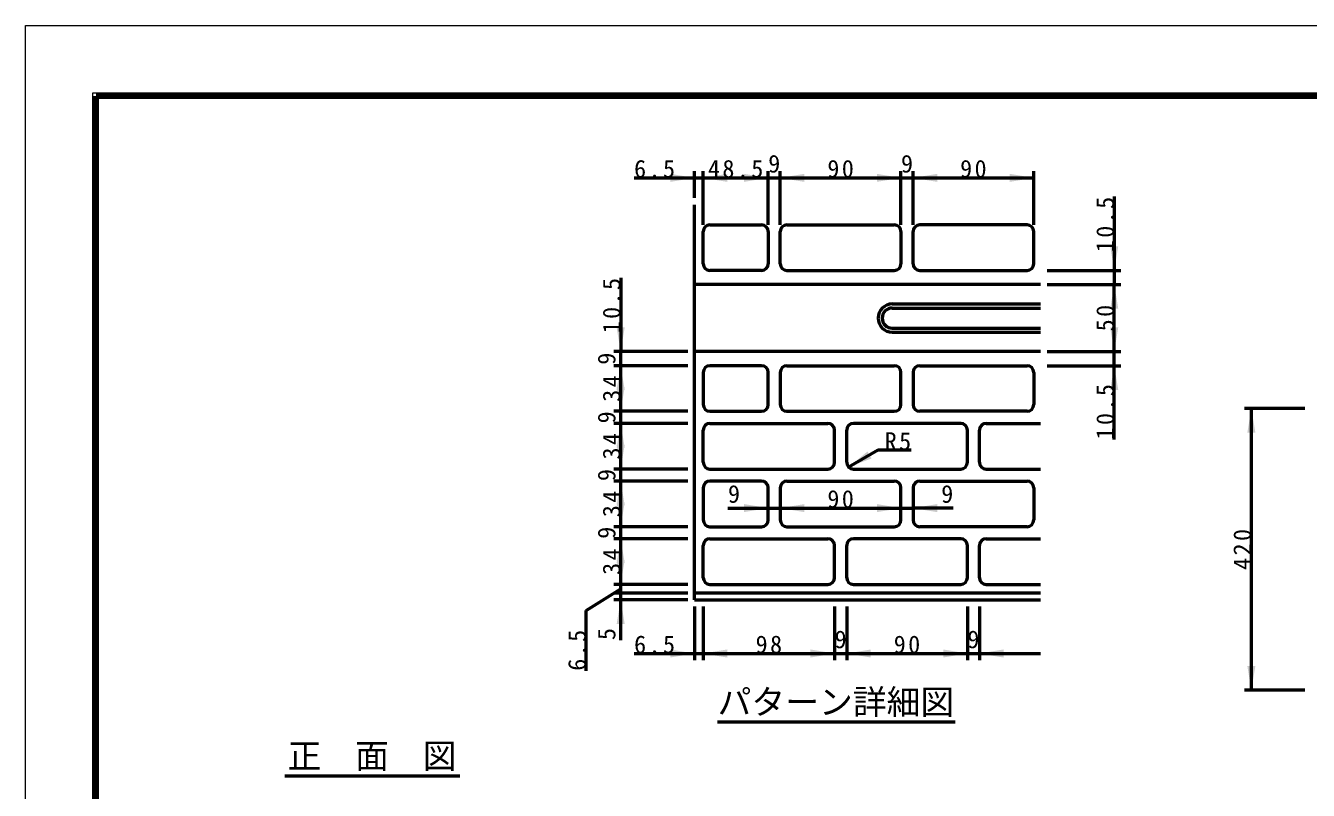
# Model space of a CAD drawing. Units: millimetres, scale not verified, with parts at other scales. Extents: x -2102 to 2102, y -1485 to 1485.
# Drawn here: x -2102 to -190, y 345 to 1485 of the extents above; entities that cross this region are included whole.
import ezdxf
from ezdxf.enums import TextEntityAlignment as Align

# ---------------------------------------------------------------- set-up
doc = ezdxf.new("R2010")
doc.units = ezdxf.units.MM
doc.header["$LTSCALE"] = 5
doc.layers.add('0-0_V-nasSTD', color=7, linetype='Continuous', lineweight=35)
doc.layers.add('0-1_0', color=7, linetype='Continuous', lineweight=50)
doc.styles.add('ＭＳ ゴシック', font='')
doc.styles.get('ＭＳ ゴシック').set_extended_font_data('MS Gothic')

msp = doc.modelspace()

# ---------------------------------------------------------------- linework, layer by layer
at = {"layer": '0-0_V-nasSTD', "lineweight": 100}
msp.add_line((-1997.5, 1380), (-1997.5, -1380), dxfattribs=at)
at = {"layer": '0-0_V-nasSTD', "lineweight": 18}
for points in [[(-2102.5, -1485), (-2102.5, 1485), (2102.5, 1485), (2102.5, -1485)], [(-2002.5, -1385), (-2002.5, 1385), (2002.5, 1385), (2002.5, -1385)]]:
    msp.add_lwpolyline(points, close=True, dxfattribs=at)
at = {"layer": '0-0_V-nasSTD', "lineweight": 100}
msp.add_lwpolyline([(1997.5, -1380), (1997.5, 1380), (-1997.5, 1380)], dxfattribs=at)
at = {"layer": '0-0_V-nasSTD'}
for points in [[(-1141.162, 1252.131), (-1141.162, 1264.131), (-1105.162, 1258.131)], [(-1092.162, 1258.131), (-1056.162, 1252.131), (-1056.162, 1264.131)], [(-1031.162, 1252.131), (-1031.162, 1264.131), (-995.162, 1258.131)], [(-977.162, 1258.131), (-941.162, 1252.131), (-941.162, 1264.131)], [(-833.162, 1252.131), (-833.162, 1264.131), (-797.162, 1258.131)], [(-779.162, 1258.131), (-743.162, 1252.131), (-743.162, 1264.131)], [(-635.162, 1252.131), (-635.162, 1264.131), (-599.162, 1258.131)], [(-485.162, 1156.131), (-479.162, 1120.131), (-473.162, 1156.131)], [(-485.162, 1063.131), (-479.162, 1099.131), (-473.162, 1063.131)], [(-1221.162, 1035.131), (-1215.162, 999.131), (-1209.162, 1035.131)], [(-485.162, 1035.131), (-479.162, 999.131), (-473.162, 1035.131)], [(-1221.162, 942.131), (-1215.162, 978.131), (-1209.162, 942.131)], [(-485.162, 942.131), (-479.162, 978.131), (-473.162, 942.131)], [(-1221.162, 946.131), (-1215.162, 910.131), (-1209.162, 946.131)], [(-280.686, 878.351), (-274.686, 914.351), (-268.686, 878.351)], [(-1221.162, 856.131), (-1215.162, 892.131), (-1209.162, 856.131)], [(-1221.162, 860.131), (-1215.162, 824.131), (-1209.162, 860.131)], [(-875.233, 827.06), (-847.056, 850.257), (-841.056, 839.864)], [(-1221.162, 770.131), (-1215.162, 806.131), (-1209.162, 770.131)], [(-1221.162, 774.131), (-1215.162, 738.131), (-1209.162, 774.131)], [(-1031.162, 759.873), (-1031.162, 771.873), (-995.162, 765.873)], [(-977.162, 765.873), (-941.162, 759.873), (-941.162, 771.873)], [(-833.162, 759.873), (-833.162, 771.873), (-797.162, 765.873)], [(-779.162, 765.873), (-743.162, 759.873), (-743.162, 771.873)], [(-1221.162, 684.131), (-1215.162, 720.131), (-1209.162, 684.131)], [(-1221.162, 688.131), (-1215.162, 652.131), (-1209.162, 688.131)], [(-1221.162, 593.131), (-1215.162, 629.131), (-1209.162, 593.131)], [(-1141.162, 543.131), (-1141.162, 555.131), (-1105.162, 549.131)], [(-1092.162, 549.131), (-1056.162, 543.131), (-1056.162, 555.131)], [(-932.162, 543.131), (-932.162, 555.131), (-896.162, 549.131)], [(-878.162, 549.131), (-842.162, 543.131), (-842.162, 555.131)], [(-734.162, 543.131), (-734.162, 555.131), (-698.162, 549.131)], [(-680.162, 549.131), (-644.162, 543.131), (-644.162, 555.131)], [(-280.686, 530.351), (-274.686, 494.351), (-268.686, 530.351)]]:
    msp.add_solid(points, dxfattribs=at)
at = {"layer": '0-1_0'}
for p, q in [((-1105.162, 1228.131), (-1105.162, 1268.131)), ((-1092.162, 1188.131), (-1092.162, 1268.131)), ((-995.162, 1188.131), (-995.162, 1268.131)), ((-977.162, 1188.131), (-977.162, 1268.131)), ((-797.162, 1188.131), (-797.162, 1268.131)), ((-779.162, 1188.131), (-779.162, 1268.131)), ((-599.162, 1188.131), (-599.162, 1268.131)), ((-1195.162, 1258.131), (-1105.162, 1258.131)), ((-1105.162, 1258.131), (-1092.162, 1258.131)), ((-1092.162, 1258.131), (-995.162, 1258.131)), ((-995.162, 1258.131), (-977.162, 1258.131)), ((-977.162, 1258.131), (-797.162, 1258.131)), ((-797.162, 1258.131), (-779.162, 1258.131)), ((-779.162, 1258.131), (-599.162, 1258.131)), ((-479.162, 1230.131), (-479.162, 1120.131)), ((-1105.162, 629.131), (-1105.162, 1218.131)), ((-1082.162, 1188.131), (-1005.162, 1188.131)), ((-967.162, 1188.131), (-807.162, 1188.131)), ((-609.162, 1188.131), (-769.162, 1188.131)), ((-1092.162, 1130.131), (-1092.162, 1178.131)), ((-995.162, 1178.131), (-995.162, 1130.131)), ((-977.162, 1130.131), (-977.162, 1178.131)), ((-797.162, 1178.131), (-797.162, 1130.131)), ((-779.162, 1130.131), (-779.162, 1178.131)), ((-599.162, 1130.131), (-599.162, 1178.131)), ((-1005.162, 1120.131), (-1082.162, 1120.131)), ((-967.162, 1120.131), (-807.162, 1120.131)), ((-769.162, 1120.131), (-609.162, 1120.131)), ((-579.162, 1120.131), (-469.162, 1120.131)), ((-479.162, 1120.131), (-479.162, 1099.131)), ((-1215.162, 1109.131), (-1215.162, 999.131)), ((-589.162, 1099.131), (-1105.162, 1099.131)), ((-579.162, 1099.131), (-469.162, 1099.131)), ((-479.162, 999.131), (-479.162, 1099.131)), ((-810.162, 1070.131), (-589.162, 1070.131)), ((-810.162, 1064.131), (-589.162, 1064.131)), ((-810.162, 1034.131), (-589.162, 1034.131)), ((-810.162, 1028.131), (-589.162, 1028.131)), ((-1115.162, 999.131), (-1225.162, 999.131)), ((-1215.162, 978.131), (-1215.162, 999.131)), ((-589.162, 999.131), (-1105.162, 999.131)), ((-579.162, 999.131), (-469.162, 999.131)), ((-479.162, 978.131), (-479.162, 999.131)), ((-1115.162, 978.131), (-1225.162, 978.131)), ((-1215.162, 910.131), (-1215.162, 978.131)), ((-1005.162, 978.131), (-1082.162, 978.131)), ((-967.162, 978.131), (-807.162, 978.131)), ((-769.162, 978.131), (-609.162, 978.131)), ((-579.162, 978.131), (-469.162, 978.131)), ((-479.162, 868.131), (-479.162, 978.131)), ((-1092.162, 968.131), (-1092.162, 920.131)), ((-995.162, 920.131), (-995.162, 968.131)), ((-977.162, 968.131), (-977.162, 920.131)), ((-797.162, 920.131), (-797.162, 968.131)), ((-779.162, 968.131), (-779.162, 920.131)), ((-599.162, 968.131), (-599.162, 920.131)), ((-1115.162, 910.131), (-1225.162, 910.131)), ((-1215.162, 892.131), (-1215.162, 910.131)), ((-1082.162, 910.131), (-1005.162, 910.131)), ((-967.162, 910.131), (-807.162, 910.131)), ((-609.162, 910.131), (-769.162, 910.131)), ((-194.686, 914.351), (-284.686, 914.351)), ((-274.686, 494.351), (-274.686, 914.351)), ((-1115.162, 892.131), (-1225.162, 892.131)), ((-1215.162, 824.131), (-1215.162, 892.131)), ((-1092.162, 834.131), (-1092.162, 882.131)), ((-1082.162, 892.131), (-906.162, 892.131)), ((-896.162, 834.131), (-896.162, 882.131)), ((-878.162, 834.131), (-878.162, 882.131)), ((-708.162, 892.131), (-868.162, 892.131)), ((-698.162, 834.131), (-698.162, 882.131)), ((-680.162, 834.131), (-680.162, 882.131)), ((-670.162, 892.131), (-589.162, 892.131)), ((-831.932, 852.06), (-875.233, 827.06)), ((-781.932, 852.06), (-831.932, 852.06)), ((-1115.162, 824.131), (-1225.162, 824.131)), ((-1215.162, 806.131), (-1215.162, 824.131)), ((-1082.162, 824.131), (-906.162, 824.131)), ((-868.162, 824.131), (-708.162, 824.131)), ((-670.162, 824.131), (-589.162, 824.131)), ((-1115.162, 806.131), (-1225.162, 806.131)), ((-1215.162, 738.131), (-1215.162, 806.131)), ((-1005.162, 806.131), (-1082.162, 806.131)), ((-967.162, 806.131), (-807.162, 806.131)), ((-769.162, 806.131), (-609.162, 806.131)), ((-1092.162, 796.131), (-1092.162, 748.131)), ((-995.162, 748.131), (-995.162, 796.131)), ((-977.162, 796.131), (-977.162, 748.131)), ((-797.162, 748.131), (-797.162, 796.131)), ((-779.162, 796.131), (-779.162, 748.131)), ((-599.162, 796.131), (-599.162, 748.131)), ((-1055.162, 765.873), (-995.162, 765.873)), ((-995.162, 765.873), (-977.162, 765.873)), ((-977.162, 765.873), (-797.162, 765.873)), ((-797.162, 765.873), (-779.162, 765.873)), ((-719.162, 765.873), (-779.162, 765.873)), ((-1115.162, 738.131), (-1225.162, 738.131)), ((-1215.162, 720.131), (-1215.162, 738.131)), ((-1082.162, 738.131), (-1005.162, 738.131)), ((-967.162, 738.131), (-807.162, 738.131)), ((-609.162, 738.131), (-769.162, 738.131)), ((-1115.162, 720.131), (-1225.162, 720.131)), ((-1092.162, 662.131), (-1092.162, 710.131)), ((-1082.162, 720.131), (-906.162, 720.131)), ((-896.162, 662.131), (-896.162, 710.131)), ((-878.162, 662.131), (-878.162, 710.131)), ((-708.162, 720.131), (-868.162, 720.131)), ((-698.162, 662.131), (-698.162, 710.131)), ((-680.162, 662.131), (-680.162, 710.131)), ((-670.162, 720.131), (-589.162, 720.131)), ((-1115.162, 652.131), (-1225.162, 652.131)), ((-1082.162, 652.131), (-906.162, 652.131)), ((-868.162, 652.131), (-708.162, 652.131)), ((-670.162, 652.131), (-589.162, 652.131)), ((-1266.697, 613.415), (-1215.162, 645.631)), ((-1115.162, 639.131), (-1225.162, 639.131)), ((-1215.162, 629.131), (-1215.162, 639.131)), ((-589.162, 639.131), (-1105.162, 639.131)), ((-1266.697, 523.415), (-1266.697, 613.415)), ((-1115.162, 629.131), (-1225.162, 629.131)), ((-1215.162, 569.131), (-1215.162, 629.131)), ((-1105.162, 629.131), (-589.162, 629.131)), ((-1105.162, 619.131), (-1105.162, 539.131)), ((-1092.162, 619.131), (-1092.162, 539.131)), ((-896.162, 619.131), (-896.162, 539.131)), ((-878.162, 619.131), (-878.162, 539.131)), ((-698.162, 619.131), (-698.162, 539.131)), ((-680.162, 619.131), (-680.162, 539.131)), ((-1195.162, 549.131), (-1105.162, 549.131)), ((-1105.162, 549.131), (-1092.162, 549.131)), ((-1092.162, 549.131), (-896.162, 549.131)), ((-896.162, 549.131), (-878.162, 549.131)), ((-878.162, 549.131), (-698.162, 549.131)), ((-698.162, 549.131), (-680.162, 549.131)), ((-680.162, 549.131), (-589.162, 549.131)), ((-194.686, 494.351), (-284.686, 494.351)), ((-1070.616, 447.369), (-716.607, 447.369)), ((-1715.954, 366.893), (-1455.148, 366.893))]:
    msp.add_line(p, q, dxfattribs=at)
msp.add_lwpolyline([(-1215.162, 639.131), (-1215.162, 652.131), (-1215.162, 720.131)], dxfattribs=at)
for centre, radius, start, end in [((-1082.162, 1178.131), 10, 90, 180), ((-1005.162, 1178.131), 10, 0, 90), ((-967.162, 1178.131), 10, 90, 180), ((-807.162, 1178.131), 10, 0, 90), ((-769.162, 1178.131), 10, 90, 180), ((-609.162, 1178.131), 10, 0, 90), ((-1082.162, 1130.131), 10, 180, 270), ((-1005.162, 1130.131), 10, 270, 0), ((-967.162, 1130.131), 10, 180, 270), ((-807.162, 1130.131), 10, 270, 0), ((-769.162, 1130.131), 10, 180, 270), ((-609.162, 1130.131), 10, 270, 0), ((-810.162, 1049.131), 21, 90, 270), ((-810.162, 1049.131), 15, 90, 270), ((-1082.162, 968.131), 10, 90, 180), ((-1005.162, 968.131), 10, 0, 90), ((-967.162, 968.131), 10, 90, 180), ((-807.162, 968.131), 10, 0, 90), ((-769.162, 968.131), 10, 90, 180), ((-609.162, 968.131), 10, 0, 90), ((-1082.162, 920.131), 10, 180, 270), ((-1005.162, 920.131), 10, 270, 0), ((-967.162, 920.131), 10, 180, 270), ((-807.162, 920.131), 10, 270, 0), ((-769.162, 920.131), 10, 180, 270), ((-609.162, 920.131), 10, 270, 0), ((-1082.162, 882.131), 10, 90, 180), ((-906.162, 882.131), 10, 0, 90), ((-868.162, 882.131), 10, 90, 180), ((-708.162, 882.131), 10, 0, 90), ((-670.162, 882.131), 10, 90, 180), ((-1082.162, 834.131), 10, 180, 270), ((-906.162, 834.131), 10, 270, 0), ((-868.162, 834.131), 10, 180, 270), ((-708.162, 834.131), 10, 270, 0), ((-670.162, 834.131), 10, 180, 270), ((-1082.162, 796.131), 10, 90, 180), ((-1005.162, 796.131), 10, 0, 90), ((-967.162, 796.131), 10, 90, 180), ((-807.162, 796.131), 10, 0, 90), ((-769.162, 796.131), 10, 90, 180), ((-609.162, 796.131), 10, 0, 90), ((-1082.162, 748.131), 10, 180, 270), ((-1005.162, 748.131), 10, 270, 0), ((-967.162, 748.131), 10, 180, 270), ((-807.162, 748.131), 10, 270, 0), ((-769.162, 748.131), 10, 180, 270), ((-609.162, 748.131), 10, 270, 0), ((-1082.162, 710.131), 10, 90, 180), ((-906.162, 710.131), 10, 0, 90), ((-868.162, 710.131), 10, 90, 180), ((-708.162, 710.131), 10, 0, 90), ((-670.162, 710.131), 10, 90, 180), ((-1082.162, 662.131), 10, 180, 270), ((-906.162, 662.131), 10, 270, 0), ((-868.162, 662.131), 10, 180, 270), ((-708.162, 662.131), 10, 270, 0), ((-670.162, 662.131), 10, 180, 270)]:
    msp.add_arc(centre, radius, start, end, dxfattribs=at)

# ---------------------------------------------------------------- texts
at = {"layer": '0-0_V-nasSTD', "style": 'ＭＳ ゴシック'}
for s, height, p in [('9', 26.39, (-995.162, 1258.131)), ('9', 26.39, (-797.162, 1258.131)), ('9', 26.39, (-1055.162, 765.873)), ('9', 26.39, (-737.162, 765.873)), ('9', 26.39, (-896.162, 549.131)), ('9', 26.39, (-698.162, 549.131)), ('パターン詳細図', 36.95, (-1070.616, 447.369)), ('正\u3000面\u3000図', 36.95, (-1711.954, 366.893))]:
    msp.add_text(s, height=height, dxfattribs=at).set_placement(p, align=Align.BOTTOM_LEFT)
for s, p in [('9', (-1215.162, 979.631)), ('9', (-1215.162, 892.131)), ('9', (-1215.162, 806.131)), ('9', (-1215.162, 720.131)), ('5', (-1215.162, 569.131))]:
    msp.add_text(s, height=26.39, rotation=90, dxfattribs=at).set_placement(p, align=Align.BOTTOM_LEFT)
at = {"layer": '0-0_V-nasSTD', "char_height": 26.39, "attachment_point": 7, "style": 'ＭＳ ゴシック'}
for s, insert in [('\\T1.2;6.5', (-1195.162, 1258.131)), ('\\T1.2;48.5', (-1085.062, 1258.131)), ('\\T1.2;90', (-906.962, 1258.131)), ('\\T1.2;90', (-708.962, 1258.131)), ('\\T1.2;R5', (-821.532, 852.06)), ('\\T1.2;90', (-906.962, 765.873)), ('\\T1.2;6.5', (-1195.162, 549.131)), ('\\T1.2;98', (-1013.962, 549.131)), ('\\T1.2;90', (-807.962, 549.131))]:
    msp.add_mtext(s, dxfattribs=dict(at, insert=insert))
at = {"layer": '0-0_V-nasSTD', "char_height": 26.39, "attachment_point": 7, "rotation": 90, "style": 'ＭＳ ゴシック'}
for s, insert in [('\\T1.2;10.5', (-479.162, 1147.331)), ('\\T1.2;10.5', (-1215.162, 1026.331)), ('\\T1.2;50', (-479.162, 1029.331)), ('\\T1.2;34', (-1215.162, 924.331)), ('\\T1.2;10.5', (-479.162, 868.131)), ('\\T1.2;34', (-1215.162, 838.331)), ('\\T1.2;34', (-1215.162, 752.331)), ('\\T1.2;420', (-274.686, 673.751)), ('\\T1.2;34', (-1215.162, 666.331)), ('\\T1.2;6.5', (-1266.697, 523.415))]:
    msp.add_mtext(s, dxfattribs=dict(at, insert=insert))

doc.saveas('drawing.dxf')
